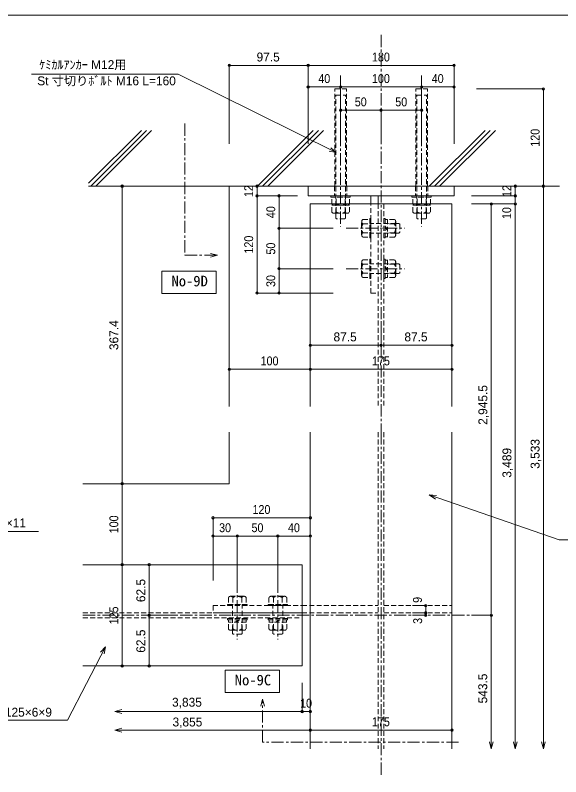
# Model space of a CAD drawing. Units: millimetres at full size, sheet at 1:15, with parts at other scales. Extents: x -31727 to 34047, y 3005 to 21987.
# Drawn here: x 14544 to 17911, y 6393 to 11095 of the extents above; entities that cross this region are included whole.
import ezdxf
from ezdxf.enums import TextEntityAlignment as Align

# ---------------------------------------------------------------- set-up
doc = ezdxf.new("R2010")
doc.units = ezdxf.units.MM
doc.header["$LTSCALE"] = 15
doc.header["$PDMODE"] = 32
doc.header["$PDSIZE"] = 15
doc.linetypes.add('CHAIN1', pattern=[8, 5, -1, 1, -1])
doc.linetypes.add('DASHED2', pattern=[3, 2, -1])
for name, color, linetype, lineweight in [('0-0', 5, 'Continuous', 9), ('3-0', 3, 'Continuous', 9), ('4-0', 5, 'Continuous', 9), ('5-0', 5, 'Continuous', 9), ('8-0', 3, 'CHAIN1', 9)]:
    doc.layers.add(name, color=color, linetype=linetype, lineweight=lineweight)
doc.styles.add('Ｄ ゴシック', font='')
doc.styles.add('ＭＳ ゴシック', font='')
doc.styles.get('Ｄ ゴシック').set_extended_font_data('Ｄ ゴシック')
doc.styles.get('ＭＳ ゴシック').set_extended_font_data('MS Gothic')

msp = doc.modelspace()

# ---------------------------------------------------------------- linework, layer by layer
at = {"layer": '0-0'}
msp.add_line((8656.76, 11094.68), (20289.26, 11094.68), dxfattribs=at)
at = {"layer": '3-0', "color": 4, "linetype": 'CHAIN1'}
for p, q in [((16802.27, 10972.9), (16802.27, 8520.29)), ((16552.27, 10722.13), (16552.27, 9789.82)), ((17052.27, 10722.13), (17052.27, 9789.82)), ((16585.8, 9779.39), (16948.41, 9779.39)), ((16585.8, 9529.39), (16948.41, 9529.39)), ((16802.27, 8520.29), (16802.27, 6392.75)), ((15914.77, 7603.71), (15914.77, 7241.09)), ((16164.77, 7603.71), (16164.77, 7241.09)), ((14962.24, 7389.73), (17479.35, 7389.73))]:
    msp.add_line(p, q, dxfattribs=at)
at = {"layer": '3-0'}
for p, q in [((16352.27, 10785.15), (15864.77, 10785.15)), ((15864.77, 10785.15), (15864.77, 10300.34)), ((17252.27, 10785.15), (16352.27, 10785.15)), ((16352.27, 10785.15), (16352.27, 10300.34)), ((17252.27, 10785.15), (17252.27, 10300.34)), ((16352.27, 10652.08), (16552.27, 10652.08)), ((16352.27, 10652.08), (16352.27, 10300.34)), ((16552.27, 10652.08), (16552.27, 10300.34)), ((16552.27, 10652.08), (17052.27, 10652.08)), ((17052.27, 10652.08), (17052.27, 10300.34)), ((17052.27, 10652.08), (17252.27, 10652.08)), ((17252.27, 10652.08), (17252.27, 10300.34)), ((17804.15, 10639.39), (17391.44, 10639.39)), ((17804.15, 10039.39), (17804.15, 10639.39)), ((16802.27, 10508.23), (16552.27, 10508.23)), ((16552.27, 10508.23), (16552.27, 10300.34)), ((17052.27, 10508.23), (16802.27, 10508.23)), ((16802.27, 10508.23), (16802.27, 10300.34)), ((17052.27, 10508.23), (17052.27, 10300.34)), ((14995.52, 10039.39), (17902.83, 10039.39)), ((15204.22, 10039.39), (15204.22, 8202.23)), ((15204.22, 10039.39), (15339.9, 10039.39)), ((15864.77, 10039.39), (15864.77, 8679.48)), ((16036.55, 10039.39), (16036.55, 9979.39)), ((16036.55, 10039.39), (16251.15, 10039.39)), ((17630.32, 10039.39), (17405.21, 10039.39)), ((17804.15, 10039.39), (17462.75, 10039.39)), ((17804.15, 10039.39), (17484.55, 10039.39)), ((17630.32, 10039.39), (17630.32, 9979.39)), ((17804.15, 10039.39), (17804.15, 6564.22)), ((16036.55, 9979.39), (16251.15, 9979.39)), ((16036.55, 9979.39), (16036.55, 9379.39)), ((16172.7, 9979.39), (16172.7, 9779.39)), ((16172.7, 9979.39), (16285.26, 9979.39)), ((17630.32, 9979.39), (17359.17, 9979.39)), ((17630.32, 9979.39), (17630.32, 9929.39)), ((17481.95, 9929.39), (17359.17, 9929.39)), ((17630.32, 9929.39), (17405.21, 9929.39)), ((17630.32, 9929.39), (17630.32, 6564.22)), ((16172.7, 9779.39), (16172.7, 9529.39)), ((16172.7, 9779.39), (16506.96, 9779.39)), ((16172.7, 9529.39), (16172.7, 9379.39)), ((16172.7, 9529.39), (16506.96, 9529.39)), ((16036.55, 9379.39), (16472.86, 9379.39)), ((16172.7, 9379.39), (16506.96, 9379.39)), ((16364.77, 9057.13), (16364.77, 9205.49)), ((16802.27, 9057.13), (16802.27, 9205.49)), ((17239.77, 9057.13), (17239.77, 9205.49)), ((15864.77, 8908.76), (15864.77, 9128.75)), ((16364.77, 8908.76), (16364.77, 9128.75)), ((17239.77, 8908.76), (17239.77, 9128.75)), ((16802.27, 9057.13), (16364.77, 9057.13)), ((17239.77, 9057.13), (16802.27, 9057.13)), ((15864.77, 8908.76), (16364.77, 8908.76)), ((16364.77, 8908.76), (17239.77, 8908.76)), ((15864.77, 8520.29), (15864.77, 8202.23)), ((14962.24, 8202.23), (15864.77, 8202.23)), ((15204.22, 8202.23), (15339.9, 8202.23)), ((15204.22, 8202.23), (15204.22, 7702.23)), ((16364.77, 7991.4), (15764.77, 7991.4)), ((15764.77, 7991.4), (15764.77, 7813.64)), ((16364.77, 7991.4), (16364.77, 7813.64)), ((15764.77, 7878.99), (15914.77, 7878.99)), ((15764.77, 7878.99), (15764.77, 7604.52)), ((15914.77, 7878.99), (16164.77, 7878.99)), ((15914.77, 7878.99), (15914.77, 7604.52)), ((16164.77, 7878.99), (16364.77, 7878.99)), ((16164.77, 7878.99), (16164.77, 7604.52)), ((16364.77, 7878.99), (16364.77, 7756.13)), ((15204.22, 7702.23), (15339.9, 7702.23)), ((15204.22, 7702.23), (15204.22, 7077.23)), ((15370.54, 7702.23), (15370.54, 7389.73)), ((15370.54, 7702.23), (15536.87, 7702.23)), ((17077.78, 7449.73), (16995.92, 7449.73)), ((17077.78, 7404.73), (17077.78, 7449.73)), ((15370.54, 7389.73), (15536.87, 7389.73)), ((15370.54, 7389.73), (15370.54, 7077.23)), ((17077.78, 7404.73), (16995.92, 7404.73)), ((17077.78, 7389.73), (16995.92, 7389.73)), ((17077.78, 7389.73), (17077.78, 7404.73)), ((17481.95, 7389.73), (17359.17, 7389.73)), ((15204.22, 7077.23), (15339.9, 7077.23)), ((15370.54, 7077.23), (15536.87, 7077.23)), ((16314.77, 6795.57), (16314.77, 6973.66)), ((16364.77, 6795.57), (16364.77, 6973.66)), ((16364.77, 6680.75), (16364.77, 6924.5)), ((17239.77, 6680.75), (17239.77, 6924.5)), ((15158.11, 6795.57), (15201.58, 6783.93)), ((15158.11, 6680.75), (15201.58, 6692.4)), ((17239.77, 6680.75), (15158.11, 6680.75)), ((15158.11, 6680.75), (15201.58, 6669.1)), ((17481.95, 6564.22), (17493.6, 6607.69)), ((17630.32, 6564.22), (17618.67, 6607.69)), ((17630.32, 6564.22), (17641.97, 6607.69)), ((17804.15, 6564.22), (17792.5, 6607.69)), ((17804.15, 6564.22), (17815.8, 6607.69))]:
    msp.add_line(p, q, dxfattribs=at)
at = {"layer": '3-0', "linetype": 'DASHED2'}
for p, q in [((16516.65, 10639.39), (16587.9, 10639.39)), ((16516.65, 10039.39), (16516.65, 10639.39)), ((16587.9, 10039.39), (16587.9, 10639.39)), ((17016.65, 10639.39), (17087.9, 10639.39)), ((17016.65, 10039.39), (17016.65, 10639.39)), ((17087.9, 10039.39), (17087.9, 10639.39))]:
    msp.add_line(p, q, dxfattribs=at)
at = {"layer": '3-0', "color": 5, "linetype": 'DASHED2'}
for p, q in [((16522.27, 10601.89), (16582.27, 10601.89)), ((16522.27, 9871.89), (16522.27, 10601.89)), ((16582.27, 9871.89), (16582.27, 10601.89)), ((17022.27, 10601.89), (17082.27, 10601.89)), ((17022.27, 9871.89), (17022.27, 10601.89)), ((17082.27, 9871.89), (17082.27, 10601.89)), ((16492.27, 9979.39), (16492.27, 9971.89)), ((16492.27, 9979.39), (16612.27, 9979.39)), ((16492.27, 9971.89), (16612.27, 9971.89)), ((16497.52, 9929.8), (16497.52, 9971.89)), ((16607.02, 9971.89), (16497.52, 9971.89)), ((16524.95, 9929.8), (16524.95, 9971.89)), ((16579.6, 9929.8), (16579.6, 9971.89)), ((16607.02, 9929.8), (16607.02, 9971.89)), ((16612.27, 9971.89), (16612.27, 9979.39)), ((16992.27, 9979.39), (16992.27, 9971.89)), ((16992.27, 9979.39), (17112.27, 9979.39)), ((16992.27, 9971.89), (17112.27, 9971.89)), ((16997.52, 9929.8), (16997.52, 9971.89)), ((17107.02, 9971.89), (16997.52, 9971.89)), ((17024.95, 9929.8), (17024.95, 9971.89)), ((17079.6, 9929.8), (17079.6, 9971.89)), ((17107.02, 9929.8), (17107.02, 9971.89)), ((17112.27, 9971.89), (17112.27, 9979.39)), ((16497.52, 9879.8), (16497.52, 9921.89)), ((16607.02, 9921.89), (16497.52, 9921.89)), ((16593.31, 9921.89), (16511.23, 9921.89)), ((16524.95, 9879.8), (16524.95, 9921.89)), ((16579.6, 9879.8), (16579.6, 9921.89)), ((16607.02, 9879.8), (16607.02, 9921.89)), ((16784.77, 9929.39), (16784.77, 8679.48)), ((16819.77, 9929.39), (16819.77, 8679.48)), ((16997.52, 9879.8), (16997.52, 9921.89)), ((17107.02, 9921.89), (16997.52, 9921.89)), ((17093.31, 9921.89), (17011.23, 9921.89)), ((17024.95, 9879.8), (17024.95, 9921.89)), ((17079.6, 9879.8), (17079.6, 9921.89)), ((17107.02, 9879.8), (17107.02, 9921.89)), ((16593.31, 9871.89), (16511.23, 9871.89)), ((16522.27, 9841.89), (16522.27, 9871.89)), ((16582.27, 9841.89), (16577.27, 9836.89)), ((16582.27, 9871.89), (16582.27, 9841.89)), ((16690.19, 9834.14), (16732.27, 9834.14)), ((16732.27, 9839.39), (16732.27, 9719.39)), ((16739.77, 9839.39), (16732.27, 9839.39)), ((16732.27, 9724.64), (16732.27, 9834.14)), ((16739.77, 9839.39), (16739.77, 9719.39)), ((16819.77, 9719.39), (16819.77, 9839.39)), ((16827.27, 9839.39), (16819.77, 9839.39)), ((16827.27, 9719.39), (16827.27, 9839.39)), ((16842.27, 9833.14), (16827.27, 9833.14)), ((16884.36, 9834.14), (16842.27, 9834.14)), ((16842.27, 9834.14), (16842.27, 9724.64)), ((17093.31, 9871.89), (17011.23, 9871.89)), ((17022.27, 9841.89), (17022.27, 9871.89)), ((17082.27, 9841.89), (17077.27, 9836.89)), ((17082.27, 9871.89), (17082.27, 9841.89)), ((16682.27, 9738.35), (16682.27, 9820.43)), ((16690.19, 9806.71), (16732.27, 9806.71)), ((16892.27, 9809.39), (16732.27, 9809.39)), ((16827.27, 9790.48), (16842.27, 9774.24)), ((16827.6, 9784.04), (16842.2, 9768.23)), ((16884.36, 9806.71), (16842.27, 9806.71)), ((16892.27, 9820.43), (16892.27, 9738.35)), ((16917.27, 9804.39), (16917.27, 9754.39)), ((16690.19, 9752.06), (16732.27, 9752.06)), ((16892.27, 9749.39), (16732.27, 9749.39)), ((16884.36, 9752.06), (16842.27, 9752.06)), ((16912.27, 9749.39), (16892.27, 9749.39)), ((16917.27, 9754.39), (16912.27, 9749.39)), ((16690.19, 9724.64), (16732.27, 9724.64)), ((16732.27, 9719.39), (16739.77, 9719.39)), ((16819.77, 9719.39), (16827.27, 9719.39)), ((16827.27, 9725.64), (16842.27, 9725.64)), ((16884.36, 9724.64), (16842.27, 9724.64)), ((16682.27, 9488.35), (16682.27, 9570.43)), ((16690.19, 9584.14), (16732.27, 9584.14)), ((16690.19, 9556.71), (16732.27, 9556.71)), ((16732.27, 9589.39), (16732.27, 9469.39)), ((16739.77, 9589.39), (16732.27, 9589.39)), ((16732.27, 9474.64), (16732.27, 9584.14)), ((16892.27, 9559.39), (16732.27, 9559.39)), ((16739.77, 9589.39), (16739.77, 9469.39)), ((16819.77, 9469.39), (16819.77, 9589.39)), ((16827.27, 9589.39), (16819.77, 9589.39)), ((16827.27, 9469.39), (16827.27, 9589.39)), ((16842.27, 9583.14), (16827.27, 9583.14)), ((16884.36, 9584.14), (16842.27, 9584.14)), ((16842.27, 9584.14), (16842.27, 9474.64)), ((16884.36, 9556.71), (16842.27, 9556.71)), ((16892.27, 9570.43), (16892.27, 9488.35)), ((16917.27, 9554.39), (16917.27, 9504.39)), ((16690.19, 9502.06), (16732.27, 9502.06)), ((16892.27, 9499.39), (16732.27, 9499.39)), ((16827.27, 9540.48), (16842.27, 9524.24)), ((16827.6, 9534.04), (16842.2, 9518.23)), ((16884.36, 9502.06), (16842.27, 9502.06)), ((16912.27, 9499.39), (16892.27, 9499.39)), ((16917.27, 9504.39), (16912.27, 9499.39)), ((16690.19, 9474.64), (16732.27, 9474.64)), ((16732.27, 9469.39), (16739.77, 9469.39)), ((16819.77, 9469.39), (16827.27, 9469.39)), ((16827.27, 9475.64), (16842.27, 9475.64)), ((16884.36, 9474.64), (16842.27, 9474.64)), ((16784.77, 8520.29), (16784.77, 6564.22)), ((16819.77, 8520.29), (16819.77, 6564.22)), ((15860.02, 7499.32), (15860.02, 7457.23)), ((15873.73, 7507.23), (15955.81, 7507.23)), ((15887.45, 7499.32), (15887.45, 7457.23)), ((15942.1, 7499.32), (15942.1, 7457.23)), ((15969.52, 7499.32), (15969.52, 7457.23)), ((16110.02, 7499.32), (16110.02, 7457.23)), ((16123.73, 7507.23), (16205.81, 7507.23)), ((16137.45, 7499.32), (16137.45, 7457.23)), ((16192.1, 7499.32), (16192.1, 7457.23)), ((16219.52, 7499.32), (16219.52, 7457.23)), ((15974.77, 7457.23), (15854.77, 7457.23)), ((15854.77, 7457.23), (15854.77, 7449.73)), ((15974.77, 7449.73), (15854.77, 7449.73)), ((15860.02, 7457.23), (15969.52, 7457.23)), ((15884.77, 7297.23), (15884.77, 7457.23)), ((15944.77, 7297.23), (15944.77, 7457.23)), ((15974.77, 7449.73), (15974.77, 7457.23)), ((16224.77, 7457.23), (16104.77, 7457.23)), ((16104.77, 7457.23), (16104.77, 7449.73)), ((16224.77, 7449.73), (16104.77, 7449.73)), ((16110.02, 7457.23), (16219.52, 7457.23)), ((16134.77, 7297.23), (16134.77, 7457.23)), ((16194.77, 7297.23), (16194.77, 7457.23)), ((16224.77, 7449.73), (16224.77, 7457.23)), ((14962.24, 7404.73), (16314.77, 7404.73)), ((14962.24, 7374.73), (16314.77, 7374.73)), ((15854.77, 7369.73), (15854.77, 7362.23)), ((15854.77, 7369.73), (15974.77, 7369.73)), ((15854.77, 7362.23), (15974.77, 7362.23)), ((15860.02, 7305.15), (15860.02, 7347.23)), ((15969.52, 7347.23), (15860.02, 7347.23)), ((15861.02, 7362.23), (15861.02, 7347.23)), ((15887.45, 7305.15), (15887.45, 7347.23)), ((15919.43, 7361.91), (15903.61, 7347.3)), ((15925.86, 7362.23), (15909.62, 7347.23)), ((15942.1, 7305.15), (15942.1, 7347.23)), ((15968.52, 7347.23), (15968.52, 7362.23)), ((15969.52, 7305.15), (15969.52, 7347.23)), ((15974.77, 7362.23), (15974.77, 7369.73)), ((16104.77, 7369.73), (16104.77, 7362.23)), ((16104.77, 7369.73), (16224.77, 7369.73)), ((16104.77, 7362.23), (16224.77, 7362.23)), ((16110.02, 7305.15), (16110.02, 7347.23)), ((16219.52, 7347.23), (16110.02, 7347.23)), ((16111.02, 7362.23), (16111.02, 7347.23)), ((16137.45, 7305.15), (16137.45, 7347.23)), ((16169.43, 7361.91), (16153.61, 7347.3)), ((16175.86, 7362.23), (16159.62, 7347.23)), ((16192.1, 7305.15), (16192.1, 7347.23)), ((16218.52, 7347.23), (16218.52, 7362.23)), ((16219.52, 7305.15), (16219.52, 7347.23)), ((16224.77, 7362.23), (16224.77, 7369.73)), ((15955.81, 7297.23), (15873.73, 7297.23)), ((15884.77, 7277.23), (15884.77, 7297.23)), ((16205.81, 7297.23), (16123.73, 7297.23)), ((16134.77, 7277.23), (16134.77, 7297.23)), ((15889.77, 7272.23), (15884.77, 7277.23)), ((15939.77, 7272.23), (15889.77, 7272.23)), ((16139.77, 7272.23), (16134.77, 7277.23)), ((16189.77, 7272.23), (16139.77, 7272.23))]:
    msp.add_line(p, q, dxfattribs=at)
at = {"layer": '3-0', "color": 7, "lineweight": 18}
for p, q in [((16352.27, 10039.39), (16352.27, 9979.39)), ((17252.27, 10039.39), (17252.27, 9979.39)), ((16352.27, 9979.39), (17252.27, 9979.39)), ((16739.77, 9929.39), (16739.77, 9979.39)), ((16784.77, 9929.39), (16784.77, 9979.39)), ((16364.77, 9929.39), (16364.77, 8679.48)), ((16364.77, 9929.39), (17239.77, 9929.39)), ((17239.77, 9929.39), (17239.77, 8679.48)), ((16364.77, 8520.29), (16364.77, 6564.22)), ((17239.77, 8520.29), (17239.77, 6564.22)), ((14962.24, 7702.23), (16314.77, 7702.23)), ((16314.77, 7702.23), (16314.77, 7077.23)), ((14962.24, 7077.23), (16314.77, 7077.23))]:
    msp.add_line(p, q, dxfattribs=at)
at = {"layer": '3-0', "color": 7, "linetype": 'DASHED2', "lineweight": 18}
for p, q in [((16514.77, 10039.39), (16514.77, 9979.39)), ((16589.77, 10039.39), (16589.77, 9979.39)), ((17014.77, 10039.39), (17014.77, 9979.39)), ((17089.77, 10039.39), (17089.77, 9979.39)), ((16739.77, 9379.39), (16739.77, 9929.39)), ((16784.77, 9929.39), (16784.77, 9379.39)), ((16739.77, 9379.39), (16784.77, 9379.39)), ((15764.77, 7449.73), (16314.77, 7449.73)), ((15764.77, 7449.73), (15764.77, 7404.73)), ((16314.77, 7449.73), (16784.77, 7449.73)), ((16819.77, 7449.73), (17239.77, 7449.73)), ((16314.77, 7404.73), (15764.77, 7404.73)), ((16314.77, 7404.73), (16784.77, 7404.73)), ((16819.77, 7404.73), (17239.77, 7404.73))]:
    msp.add_line(p, q, dxfattribs=at)
at = {"layer": '3-0'}
for points in [[(17481.95, 9929.39), (17481.95, 6564.22), (17470.31, 6607.69)], [(16364.77, 6795.57), (15158.11, 6795.57), (15201.58, 6807.22)]]:
    msp.add_lwpolyline(points, dxfattribs=at)
at = {"layer": '3-0', "color": 5, "linetype": 'DASHED2'}
for points in [[(16577.27, 9836.89), (16527.27, 9836.89), (16522.27, 9841.89)], [(17077.27, 9836.89), (17027.27, 9836.89), (17022.27, 9841.89)], [(16892.27, 9809.39), (16912.27, 9809.39), (16917.27, 9804.39)], [(16892.27, 9559.39), (16912.27, 9559.39), (16917.27, 9554.39)], [(15944.77, 7297.23), (15944.77, 7277.23), (15939.77, 7272.23)], [(16194.77, 7297.23), (16194.77, 7277.23), (16189.77, 7272.23)]]:
    msp.add_lwpolyline(points, dxfattribs=at)
for centre, radius, start, end in [((16511.23, 9937.72), 15.83, 209.99998, 330), ((16552.27, 9973.01), 51.12, 237.68597, 302.31401), ((16593.31, 9937.72), 15.83, 209.99998, 330), ((17011.23, 9937.72), 15.83, 209.99998, 330), ((17052.27, 9973.01), 51.12, 237.68597, 302.31401), ((17093.31, 9937.72), 15.83, 209.99998, 330), ((16511.23, 9887.72), 15.83, 209.99998, 330), ((16552.27, 9923.01), 51.12, 237.68597, 302.31401), ((16593.31, 9887.72), 15.83, 209.99998, 330), ((17011.23, 9887.72), 15.83, 209.99998, 330), ((17052.27, 9923.01), 51.12, 237.68597, 302.31401), ((17093.31, 9887.72), 15.83, 209.99998, 330), ((16698.11, 9820.43), 15.83, 119.99998, 240), ((16876.44, 9820.43), 15.83, 299.99998, 60), ((16733.39, 9779.39), 51.12, 147.68597, 212.31401), ((16841.15, 9779.39), 51.12, 327.68597, 32.31401), ((16698.11, 9738.35), 15.83, 119.99998, 240), ((16876.44, 9738.35), 15.83, 299.99998, 60), ((16733.39, 9529.39), 51.12, 147.68597, 212.31401), ((16698.11, 9570.43), 15.83, 119.99998, 240), ((16841.15, 9529.39), 51.12, 327.68597, 32.31401), ((16876.44, 9570.43), 15.83, 299.99998, 60), ((16698.11, 9488.35), 15.83, 119.99998, 240), ((16876.44, 9488.35), 15.83, 299.99998, 60), ((15873.73, 7491.4), 15.83, 29.99998, 150), ((15914.77, 7456.11), 51.12, 57.68597, 122.31401), ((15955.81, 7491.4), 15.83, 29.99998, 150), ((16123.73, 7491.4), 15.83, 29.99998, 150), ((16164.77, 7456.11), 51.12, 57.68597, 122.31401), ((16205.81, 7491.4), 15.83, 29.99998, 150), ((15873.73, 7313.07), 15.83, 209.99998, 330), ((15914.77, 7348.35), 51.12, 237.68597, 302.31401), ((15955.81, 7313.07), 15.83, 209.99998, 330), ((16123.73, 7313.07), 15.83, 209.99998, 330), ((16164.77, 7348.35), 51.12, 237.68597, 302.31401), ((16205.81, 7313.07), 15.83, 209.99998, 330)]:
    msp.add_arc(centre, radius, start, end, dxfattribs=at)
at = {"layer": '3-0'}
for p in [(15864.77, 10785.15), (16352.27, 10785.15), (17252.27, 10785.15), (16352.27, 10652.08), (16552.27, 10652.08), (17052.27, 10652.08), (17252.27, 10652.08), (17804.15, 10639.39), (16552.27, 10508.23), (16802.27, 10508.23), (17052.27, 10508.23), (15204.22, 10039.39), (16036.55, 10039.39), (17630.32, 10039.39), (17804.15, 10039.39), (16036.55, 9979.39), (16172.7, 9979.39), (17630.32, 9979.39), (17481.95, 9929.39), (17630.32, 9929.39), (16172.7, 9779.39), (16172.7, 9529.39), (16036.55, 9379.39), (16172.7, 9379.39), (16364.77, 9057.13), (16802.27, 9057.13), (17239.77, 9057.13), (15864.77, 8908.76), (16364.77, 8908.76), (17239.77, 8908.76), (15204.22, 8202.23), (15764.77, 7991.4), (16364.77, 7991.4), (15764.77, 7878.99), (15914.77, 7878.99), (16164.77, 7878.99), (16364.77, 7878.99), (15204.22, 7702.23), (15370.54, 7702.23), (17077.78, 7449.73), (15370.54, 7389.73), (17077.78, 7404.73), (17077.78, 7389.73), (17481.95, 7389.73), (15204.22, 7077.23), (15370.54, 7077.23), (16314.77, 6795.57), (16364.77, 6795.57), (16364.77, 6680.75), (17239.77, 6680.75)]:
    msp.add_point(p, dxfattribs=at)
at = {"layer": '4-0'}
for p, q in [((14643.52, 10730.3), (15548.96, 10730.3)), ((15548.96, 10730.3), (16525.5, 10246.43)), ((16525.5, 10246.43), (16481.38, 10255.29)), ((16525.5, 10246.43), (16491.72, 10276.16)), ((17901.58, 7856.13), (17099.7, 8132.74)), ((17099.7, 8132.74), (17144.59, 8129.58)), ((17099.7, 8132.74), (17136.99, 8107.55)), ((14015.57, 7907.36), (14687.58, 7907.36)), ((17901.58, 7856.13), (18573.59, 7856.13)), ((14867.51, 6741.85), (15101.53, 7195.42)), ((15101.53, 7195.42), (15071.25, 7162.13)), ((15101.53, 7195.42), (15091.95, 7151.45)), ((14230.94, 6741.85), (14867.51, 6741.85))]:
    msp.add_line(p, q, dxfattribs=at)
at = {"layer": '4-0', "color": 1, "lineweight": 5}
for p, q in [((14995.52, 10057.03), (15322.35, 10383.85)), ((15009.7, 10039.39), (15354.17, 10383.85)), ((15041.52, 10039.39), (15385.99, 10383.85)), ((16038.55, 10039.39), (16383.01, 10383.85)), ((16070.36, 10039.39), (16414.83, 10383.85)), ((16102.18, 10039.39), (16446.65, 10383.85)), ((17099.21, 10039.39), (17443.67, 10383.85)), ((17131.03, 10039.39), (17475.49, 10383.85)), ((17162.84, 10039.39), (17507.31, 10383.85))]:
    msp.add_line(p, q, dxfattribs=at)
at = {"layer": '5-0'}
for points in [[(15448.24, 9514.54), (15783.51, 9514.54), (15783.51, 9375.81), (15448.24, 9375.81)], [(15838.88, 7051.02), (16174.15, 7051.02), (16174.15, 6912.29), (15838.88, 6912.29)]]:
    msp.add_lwpolyline(points, close=True, dxfattribs=at)
at = {"layer": '8-0', "color": 5}
for p, q in [((15793.33, 9612.74), (15749.86, 9624.38)), ((16070.55, 6872), (16058.9, 6828.53))]:
    msp.add_line(p, q, dxfattribs=at)
for points in [[(15591.71, 10425.51), (15591.71, 9612.74), (15793.33, 9612.74), (15749.86, 9601.09)], [(17280.26, 6607.37), (16070.55, 6607.37), (16070.55, 6872), (16082.2, 6828.53)]]:
    msp.add_lwpolyline(points, dxfattribs=at)

# ---------------------------------------------------------------- texts
at = {"layer": '0-0', "color": 134, "style": 'ＭＳ ゴシック'}
for s, p in [('No-9D', (15508.54, 9400.91)), ('No-9C', (15899.18, 6937.4))]:
    msp.add_text(s, height=65.98, dxfattribs=at).set_placement(p, align=Align.BOTTOM_LEFT)
at = {"layer": '3-0', "style": 'Ｄ ゴシック'}
for s, p in [('97.5', (16033.52, 10792.65)), ('87.5', (16508.52, 9064.63)), ('87.5', (16946.02, 9064.63))]:
    msp.add_text(s, height=54.99, dxfattribs=at).set_placement(p, align=Align.BOTTOM_LEFT)
at = {"layer": '3-0', "style": 'Ｄ ゴシック', "width": 0.9}
for s, p in [('180', (16746.02, 10792.65)), ('40', (16414.77, 10659.58)), ('100', (16746.02, 10659.58)), ('40', (17114.77, 10659.58)), ('50', (16639.77, 10515.73)), ('50', (16889.77, 10515.73)), ('100', (16058.52, 8916.26)), ('175', (16746.02, 8916.26)), ('120', (16008.52, 7998.9)), ('30', (15802.27, 7886.49)), ('50', (16002.27, 7886.49)), ('40', (16227.27, 7886.49)), ('10', (16302.27, 6803.07)), ('175', (16746.02, 6688.25))]:
    msp.add_text(s, height=54.99, dxfattribs=at).set_placement(p, align=Align.BOTTOM_LEFT)
for s, p in [('120', (17796.65, 10283.14)), ('12', (16029.05, 9971.89)), ('12', (17622.82, 9971.89)), ('40', (16165.2, 9841.89)), ('10', (17621.45, 9836.25)), ('120', (16029.05, 9623.14)), ('50', (16165.2, 9616.89)), ('30', (16165.2, 9416.89)), ('100', (15196.72, 7895.98)), ('9', (17070.42, 7466.43)), ('125', (15196.72, 7333.48)), ('3', (17071.93, 7336.65))]:
    msp.add_text(s, height=54.99, rotation=90, dxfattribs=at).set_placement(p, align=Align.BOTTOM_LEFT)
at = {"layer": '3-0', "style": 'Ｄ ゴシック'}
for s, p in [('367.4', (15196.72, 9027.06)), ('2,945.5', (17474.45, 8565.81)), ('3,533', (17796.65, 8294.22)), ('3,489', (17622.82, 8239.22)), ('62.5', (15363.04, 7470.98)), ('62.5', (15363.04, 7158.48))]:
    msp.add_text(s, height=54.99, rotation=90, dxfattribs=at).set_placement(p, align=Align.BOTTOM_LEFT)
at = {"layer": '4-0', "color": 3, "style": 'Ｄ ゴシック'}
for s, p in [('ｹﾐｶﾙｱﾝｶｰ M12用', (14691.97, 10745.44)), ('St 寸切りﾎﾞﾙﾄ M16 L=160', (14679.86, 10645.51)), ('3,835', (15511.89, 6808.98)), ('3,855', (15514.82, 6686.89))]:
    msp.add_text(s, height=54.99, dxfattribs=at).set_placement(p, align=Align.BOTTOM_LEFT)
msp.add_text('543.5', height=54.99, rotation=90, dxfattribs=at).set_placement((17473.52, 6845.74), align=Align.BOTTOM_LEFT)
at = {"layer": '8-0', "style": 'Ｄ ゴシック'}
for s, p in [('H-244×175×7×11', (14035.92, 7916.26)), ('H-250×125×6×9', (14236.93, 6747.3))]:
    msp.add_text(s, height=54.99, dxfattribs=at).set_placement(p, align=Align.BOTTOM_LEFT)

doc.saveas('drawing.dxf')
